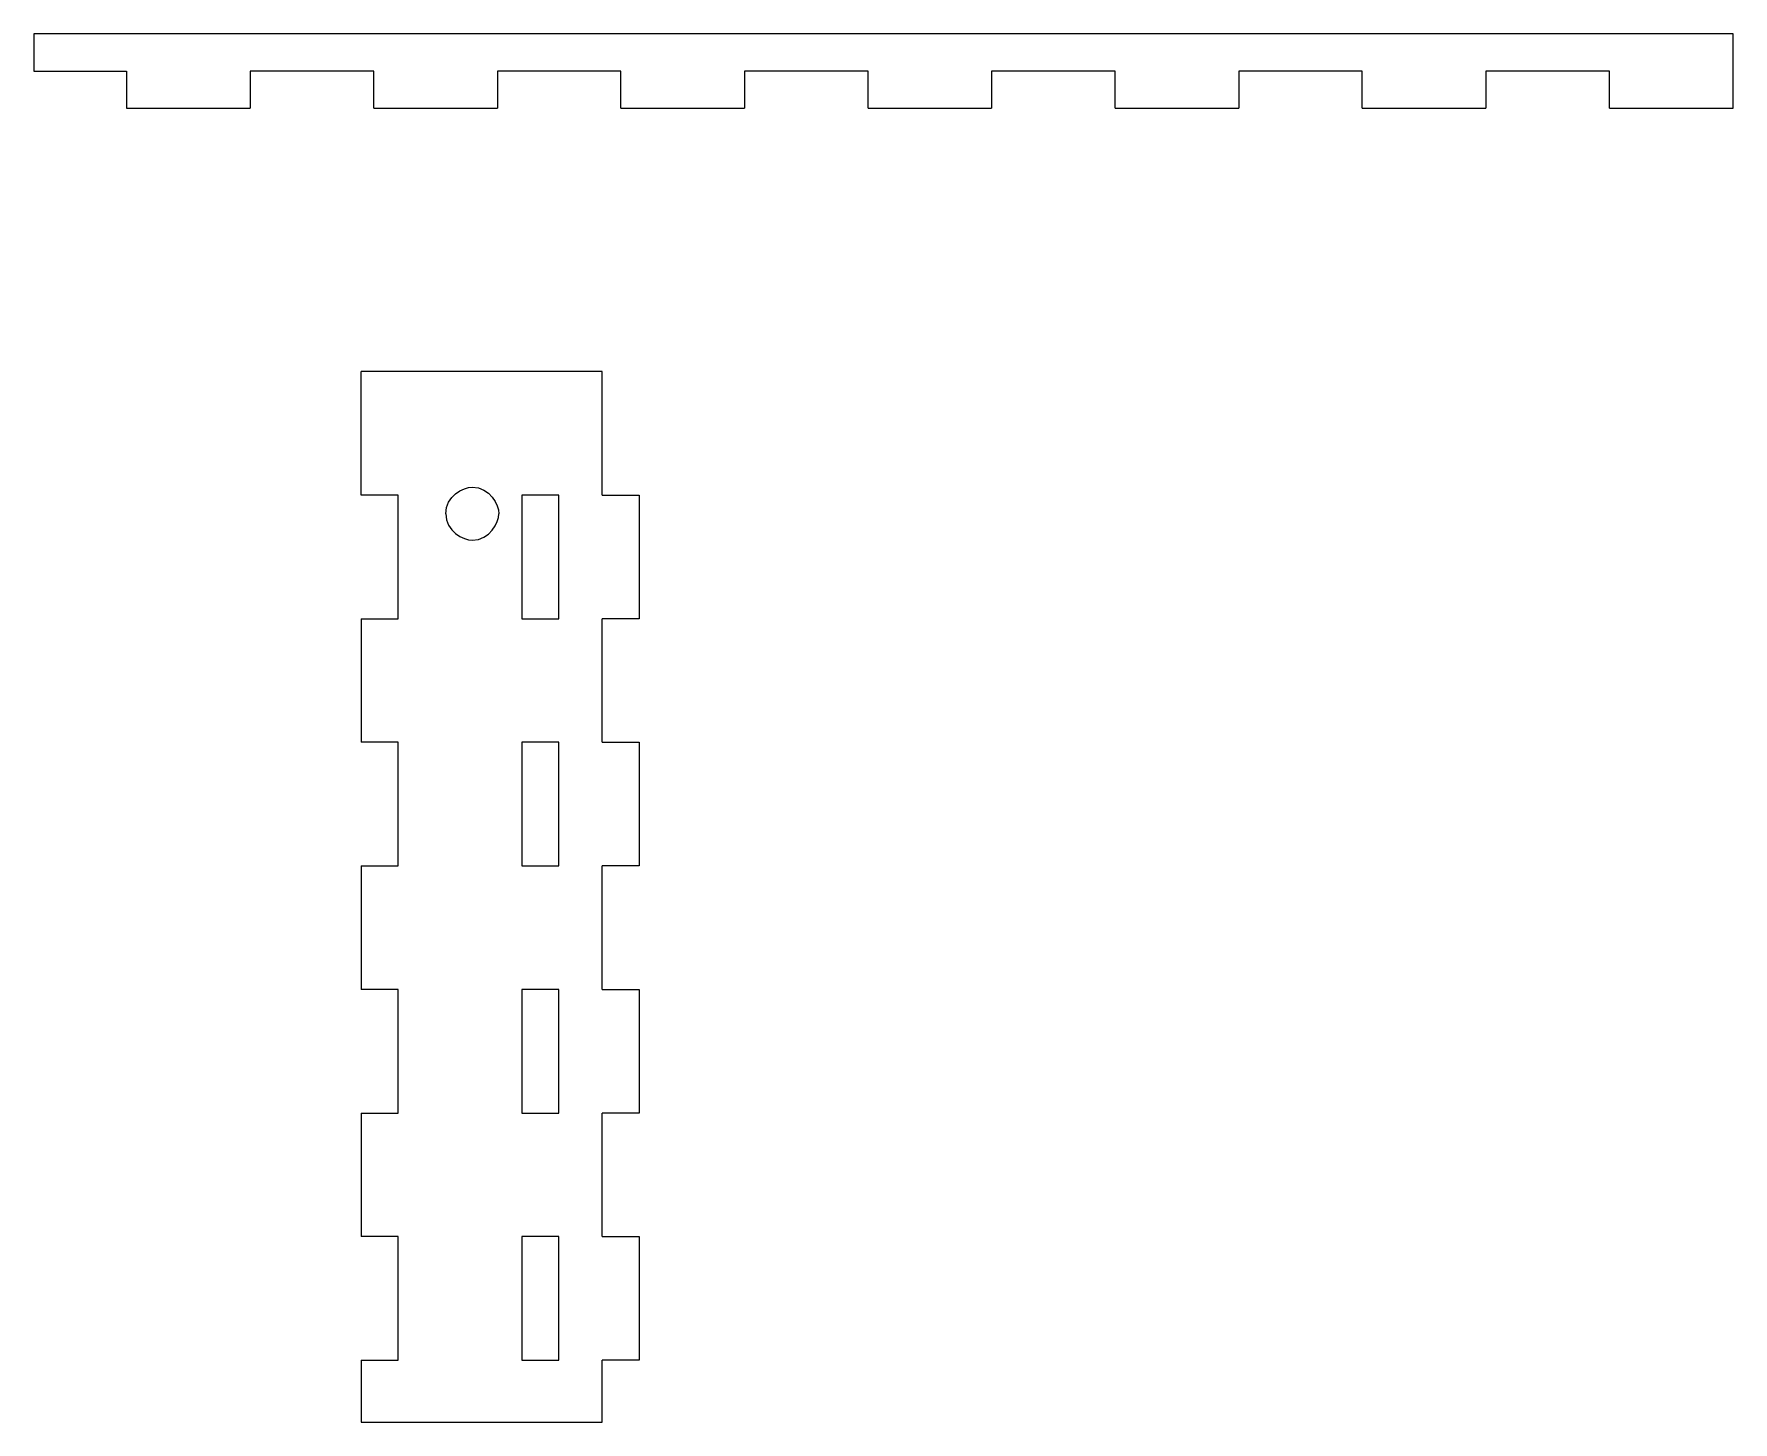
# Model space of a CAD drawing. Header units: millimetres. Extents: x -5059 to 5976, y -2595 to 3315.
# Drawn here: x 5502 to 5777, y -1433.6 to -1209 of the extents above; entities that cross this region are included whole.
import ezdxf

# ---------------------------------------------------------------- set-up
doc = ezdxf.new("R2010")
doc.units = ezdxf.units.MM
doc.header["$MEASUREMENT"] = 0
doc.layers.add('Make2D$visible$lines', color=7, linetype='Continuous')

msp = doc.modelspace()

# ---------------------------------------------------------------- linework, layer by layer
at = {"layer": 'Make2D$visible$lines', "color": 18, "lineweight": 9}
for points in [[(5776.9528, -1208.9534), (5685.2862, -1208.9534), (5547.7862, -1208.9534), (5501.9528, -1208.9534)], [(5501.9528, -1208.9534), (5501.9528, -1210.9534), (5501.9528, -1213.9534), (5501.9528, -1214.9534)], [(5776.9528, -1220.9534), (5776.9528, -1216.9534), (5776.9528, -1210.9534), (5776.9528, -1208.9534)], [(5501.9528, -1214.9534), (5506.9528, -1214.9534), (5514.4528, -1214.9534), (5516.9528, -1214.9534)], [(5516.9528, -1214.9534), (5516.9528, -1216.9534), (5516.9528, -1219.9534), (5516.9528, -1220.9534)], [(5556.9528, -1214.9534), (5550.2862, -1214.9534), (5540.2862, -1214.9534), (5536.9528, -1214.9534)], [(5536.9528, -1214.9534), (5536.9528, -1216.9534), (5536.9528, -1219.9534), (5536.9528, -1220.9534)], [(5556.9528, -1220.9534), (5556.9528, -1218.9534), (5556.9528, -1215.9534), (5556.9528, -1214.9534)], [(5596.9528, -1214.9534), (5590.2862, -1214.9534), (5580.2862, -1214.9534), (5576.9528, -1214.9534)], [(5576.9528, -1214.9534), (5576.9528, -1216.9534), (5576.9528, -1219.9534), (5576.9528, -1220.9534)], [(5596.9528, -1220.9534), (5596.9528, -1218.9534), (5596.9528, -1215.9534), (5596.9528, -1214.9534)], [(5636.9528, -1214.9534), (5630.2862, -1214.9534), (5620.2862, -1214.9534), (5616.9528, -1214.9534)], [(5616.9528, -1214.9534), (5616.9528, -1216.9534), (5616.9528, -1219.9534), (5616.9528, -1220.9534)], [(5636.9528, -1220.9534), (5636.9528, -1218.9534), (5636.9528, -1215.9534), (5636.9528, -1214.9534)], [(5676.9528, -1214.9534), (5670.2862, -1214.9534), (5660.2862, -1214.9534), (5656.9528, -1214.9534)], [(5656.9528, -1214.9534), (5656.9528, -1216.9534), (5656.9528, -1219.9534), (5656.9528, -1220.9534)], [(5676.9528, -1220.9534), (5676.9528, -1218.9534), (5676.9528, -1215.9534), (5676.9528, -1214.9534)], [(5716.9528, -1214.9534), (5710.2862, -1214.9534), (5700.2862, -1214.9534), (5696.9528, -1214.9534)], [(5696.9528, -1214.9534), (5696.9528, -1216.9534), (5696.9528, -1219.9534), (5696.9528, -1220.9534)], [(5716.9528, -1220.9534), (5716.9528, -1218.9534), (5716.9528, -1215.9534), (5716.9528, -1214.9534)], [(5756.9528, -1214.9534), (5750.2862, -1214.9534), (5740.2862, -1214.9534), (5736.9528, -1214.9534)], [(5736.9528, -1214.9534), (5736.9528, -1216.9534), (5736.9528, -1219.9534), (5736.9528, -1220.9534)], [(5756.9528, -1220.9534), (5756.9528, -1218.9534), (5756.9528, -1215.9534), (5756.9528, -1214.9534)], [(5516.9528, -1220.9534), (5523.6195, -1220.9534), (5533.6195, -1220.9534), (5536.9528, -1220.9534)], [(5556.9528, -1220.9534), (5563.6195, -1220.9534), (5573.6195, -1220.9534), (5576.9528, -1220.9534)], [(5596.9528, -1220.9534), (5603.6195, -1220.9534), (5613.6195, -1220.9534), (5616.9528, -1220.9534)], [(5636.9528, -1220.9534), (5643.6195, -1220.9534), (5653.6195, -1220.9534), (5656.9528, -1220.9534)], [(5676.9528, -1220.9534), (5683.6195, -1220.9534), (5693.6195, -1220.9534), (5696.9528, -1220.9534)], [(5716.9528, -1220.9534), (5723.6195, -1220.9534), (5733.6195, -1220.9534), (5736.9528, -1220.9534)], [(5756.9528, -1220.9534), (5763.6195, -1220.9534), (5773.6195, -1220.9534), (5776.9528, -1220.9534)], [(5554.8909, -1283.5817), (5554.8909, -1276.9151), (5554.8909, -1266.9151), (5554.8909, -1263.5817)], [(5593.8909, -1263.5817), (5580.8909, -1263.5817), (5561.3909, -1263.5817), (5554.8909, -1263.5817)], [(5593.8909, -1283.5817), (5593.8909, -1276.9151), (5593.8909, -1266.9151), (5593.8909, -1263.5817)], [(5560.8909, -1283.5817), (5558.8909, -1283.5817), (5555.8909, -1283.5817), (5554.8909, -1283.5817)], [(5560.8909, -1303.5817), (5560.8909, -1296.9151), (5560.8909, -1286.9151), (5560.8909, -1283.5817)], [(5580.8909, -1283.5817), (5580.8909, -1290.2484), (5580.8909, -1300.2484), (5580.8909, -1303.5817)], [(5586.8909, -1283.5817), (5584.8909, -1283.5817), (5581.8909, -1283.5817), (5580.8909, -1283.5817)], [(5586.8909, -1303.5817), (5586.8909, -1296.9151), (5586.8909, -1286.9151), (5586.8909, -1283.5817)], [(5593.8909, -1283.5817), (5595.8909, -1283.5817), (5598.8909, -1283.5817), (5599.8909, -1283.5817)], [(5599.8909, -1283.5817), (5599.8909, -1290.2484), (5599.8909, -1300.2484), (5599.8909, -1303.5817)], [(5554.8909, -1303.5817), (5556.8909, -1303.5817), (5559.8909, -1303.5817), (5560.8909, -1303.5817)], [(5554.8909, -1303.5817), (5554.8909, -1310.2484), (5554.8909, -1320.2484), (5554.8909, -1323.5817)], [(5580.8909, -1303.5817), (5582.8909, -1303.5817), (5585.8909, -1303.5817), (5586.8909, -1303.5817)], [(5599.8909, -1303.5817), (5597.8909, -1303.5817), (5594.8909, -1303.5817), (5593.8909, -1303.5817)], [(5593.8909, -1323.5817), (5593.8909, -1316.9151), (5593.8909, -1306.9151), (5593.8909, -1303.5817)], [(5560.8909, -1323.5817), (5558.8909, -1323.5817), (5555.8909, -1323.5817), (5554.8909, -1323.5817)], [(5560.8909, -1343.5817), (5560.8909, -1336.9151), (5560.8909, -1326.9151), (5560.8909, -1323.5817)], [(5580.8909, -1323.5817), (5580.8909, -1330.2484), (5580.8909, -1340.2484), (5580.8909, -1343.5817)], [(5586.8909, -1323.5817), (5584.8909, -1323.5817), (5581.8909, -1323.5817), (5580.8909, -1323.5817)], [(5586.8909, -1343.5817), (5586.8909, -1336.9151), (5586.8909, -1326.9151), (5586.8909, -1323.5817)], [(5593.8909, -1323.5817), (5595.8909, -1323.5817), (5598.8909, -1323.5817), (5599.8909, -1323.5817)], [(5599.8909, -1323.5817), (5599.8909, -1330.2484), (5599.8909, -1340.2484), (5599.8909, -1343.5817)], [(5554.8909, -1343.5817), (5556.8909, -1343.5817), (5559.8909, -1343.5817), (5560.8909, -1343.5817)], [(5554.8909, -1343.5817), (5554.8909, -1350.2484), (5554.8909, -1360.2484), (5554.8909, -1363.5817)], [(5580.8909, -1343.5817), (5582.8909, -1343.5817), (5585.8909, -1343.5817), (5586.8909, -1343.5817)], [(5599.8909, -1343.5817), (5597.8909, -1343.5817), (5594.8909, -1343.5817), (5593.8909, -1343.5817)], [(5593.8909, -1363.5817), (5593.8909, -1356.9151), (5593.8909, -1346.9151), (5593.8909, -1343.5817)], [(5560.8909, -1363.5817), (5558.8909, -1363.5817), (5555.8909, -1363.5817), (5554.8909, -1363.5817)], [(5560.8909, -1383.5817), (5560.8909, -1376.9151), (5560.8909, -1366.9151), (5560.8909, -1363.5817)], [(5580.8909, -1363.5817), (5580.8909, -1370.2484), (5580.8909, -1380.2484), (5580.8909, -1383.5817)], [(5586.8909, -1363.5817), (5584.8909, -1363.5817), (5581.8909, -1363.5817), (5580.8909, -1363.5817)], [(5586.8909, -1383.5817), (5586.8909, -1376.9151), (5586.8909, -1366.9151), (5586.8909, -1363.5817)], [(5593.8909, -1363.5817), (5595.8909, -1363.5817), (5598.8909, -1363.5817), (5599.8909, -1363.5817)], [(5599.8909, -1363.5817), (5599.8909, -1370.2484), (5599.8909, -1380.2484), (5599.8909, -1383.5817)], [(5554.8909, -1383.5817), (5556.8909, -1383.5817), (5559.8909, -1383.5817), (5560.8909, -1383.5817)], [(5554.8909, -1383.5817), (5554.8909, -1390.2484), (5554.8909, -1400.2484), (5554.8909, -1403.5817)], [(5580.8909, -1383.5817), (5582.8909, -1383.5817), (5585.8909, -1383.5817), (5586.8909, -1383.5817)], [(5599.8909, -1383.5817), (5597.8909, -1383.5817), (5594.8909, -1383.5817), (5593.8909, -1383.5817)], [(5593.8909, -1403.5817), (5593.8909, -1396.9151), (5593.8909, -1386.9151), (5593.8909, -1383.5817)], [(5560.8909, -1403.5817), (5558.8909, -1403.5817), (5555.8909, -1403.5817), (5554.8909, -1403.5817)], [(5560.8909, -1423.5817), (5560.8909, -1416.9151), (5560.8909, -1406.9151), (5560.8909, -1403.5817)], [(5580.8909, -1403.5817), (5580.8909, -1410.2484), (5580.8909, -1420.2484), (5580.8909, -1423.5817)], [(5586.8909, -1403.5817), (5584.8909, -1403.5817), (5581.8909, -1403.5817), (5580.8909, -1403.5817)], [(5586.8909, -1423.5817), (5586.8909, -1416.9151), (5586.8909, -1406.9151), (5586.8909, -1403.5817)], [(5593.8909, -1403.5817), (5595.8909, -1403.5817), (5598.8909, -1403.5817), (5599.8909, -1403.5817)], [(5599.8909, -1403.5817), (5599.8909, -1410.2484), (5599.8909, -1420.2484), (5599.8909, -1423.5817)], [(5554.8909, -1423.5817), (5556.8909, -1423.5817), (5559.8909, -1423.5817), (5560.8909, -1423.5817)], [(5554.8909, -1423.5817), (5554.8909, -1426.9151), (5554.8909, -1431.9151), (5554.8909, -1433.5817)], [(5580.8909, -1423.5817), (5582.8909, -1423.5817), (5585.8909, -1423.5817), (5586.8909, -1423.5817)], [(5599.8909, -1423.5817), (5597.8909, -1423.5817), (5594.8909, -1423.5817), (5593.8909, -1423.5817)], [(5593.8909, -1433.5817), (5593.8909, -1430.2484), (5593.8909, -1425.2484), (5593.8909, -1423.5817)], [(5554.8909, -1433.5817), (5567.8909, -1433.5817), (5587.3909, -1433.5817), (5593.8909, -1433.5817)]]:
    msp.add_open_spline(points, degree=3, dxfattribs=at)
for points in [[(5568.5909, -1286.5817), (5568.5909, -1283.7151), (5571.4576, -1282.2817), (5572.8909, -1282.2817), (5572.8909, -1282.2817), (5575.7576, -1282.2817), (5577.1909, -1285.1484), (5577.1909, -1286.5817)], [(5568.5909, -1286.5817), (5568.5909, -1289.4484), (5571.4576, -1290.8817), (5572.8909, -1290.8817), (5572.8909, -1290.8817), (5575.7576, -1290.8817), (5577.1909, -1288.0151), (5577.1909, -1286.5817)]]:
    msp.add_open_spline(points, degree=3, knots=[0, 0, 0, 0, 0.33333333, 0.33333333, 0.33333333, 0.33333333, 1, 1, 1, 1], dxfattribs=at)

doc.saveas('drawing.dxf')
